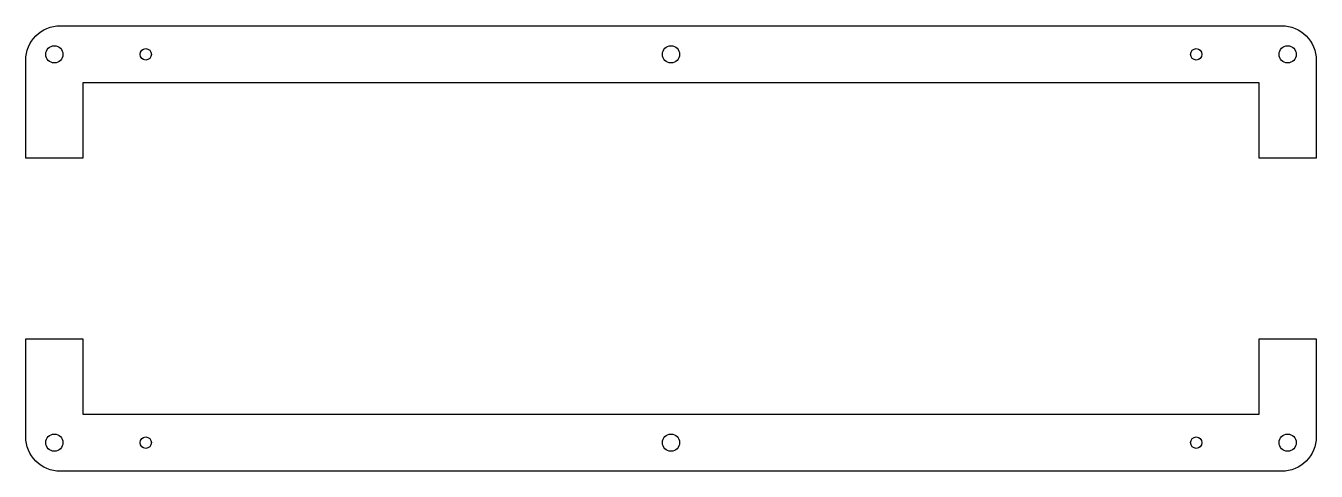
# Model space of a CAD drawing. Header units: millimetres. Extents: x -338 to -112, y 113 to 191.
import ezdxf

# ---------------------------------------------------------------- set-up
doc = ezdxf.new("R2010")
doc.units = ezdxf.units.MM
doc.layers.get('0').update_dxf_attribs({"linetype": 'CONTINUOUS'})

msp = doc.modelspace()

# ---------------------------------------------------------------- linework, layer by layer
for points in [[(-328, 167.8), (-338, 167.8), (-338, 185, -0.414214), (-332, 191), (-118, 191, -0.414214), (-112, 185), (-112, 167.8), (-122, 167.8), (-122, 181), (-328, 181)], [(-338, 136.2), (-328, 136.2), (-328, 123), (-122, 123), (-122, 136.2), (-112, 136.2), (-112, 119, -0.414214), (-118, 113), (-332, 113, -0.414214), (-338, 119)]]:
    msp.add_lwpolyline(points, format="xyb", close=True)
for centre, radius in [((-333, 186), 1.5), ((-317, 186), 1), ((-225, 186), 1.5), ((-133, 186), 1), ((-117, 186), 1.5), ((-333, 118), 1.5), ((-317, 118), 1), ((-225, 118), 1.5), ((-133, 118), 1), ((-117, 118), 1.5)]:
    msp.add_circle(centre, radius)

doc.saveas('drawing.dxf')
